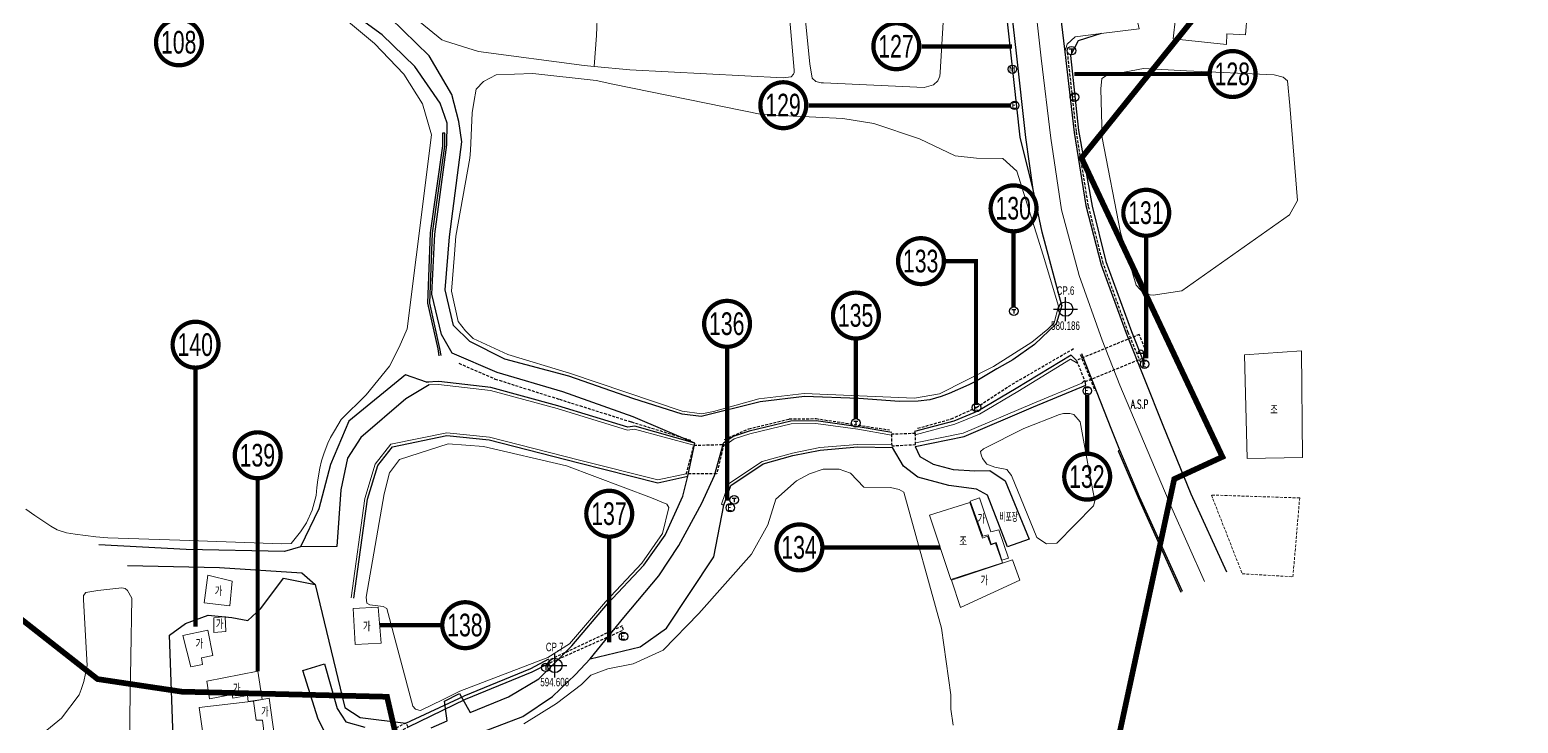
# Model space of a CAD drawing. Extents: x 120542 to 122291, y 586607 to 587713.
# Drawn here: x 121001.6 to 121264.2, y 586799.4 to 586921.7 of the extents above; entities that cross this region are included whole.
import ezdxf
from ezdxf.enums import TextEntityAlignment as Align

# ---------------------------------------------------------------- set-up
doc = ezdxf.new("R2010")
doc.units = 0
doc.header["$MEASUREMENT"] = 0
doc.linetypes.add('DASHED', pattern=[0.75, 0.5, -0.25])
doc.linetypes.add('PHANTOM2', pattern=[1.25, 0.625, -0.125, 0.125, -0.125, 0.125, -0.125])
for name, color, linetype in [('_0넘버링', 7, 'Continuous'), ('_조사구역', 6, 'Continuous'), ('가드레일', 114, 'Continuous'), ('가로등', 7, 'Continuous'), ('기준점', 1, 'Continuous'), ('도로_비포장', 27, 'Continuous'), ('도로_아스콘', 1, 'Continuous'), ('도로_콘크리트', 7, 'Continuous'), ('반사경', 1, 'Continuous'), ('석축_상단', 25, 'SUKCHUK'), ('수로(관)', 144, 'DASHED'), ('수로(박스)', 5, 'DASHED'), ('수로(유형)', 144, 'Continuous'), ('옹벽_상단', 2, 'ONGBYUCK'), ('전력주', 2, 'Continuous'), ('지형_상단', 7, 'SUNGJEULTO'), ('지형_하단', 7, 'Continuous'), ('통신주', 2, 'Continuous'), ('현황 텍스트', 7, 'Continuous')]:
    doc.layers.add(name, color=color, linetype=linetype)
for name, color, linetype, lineweight in [('건물', 7, 'Continuous', 20), ('바닥재질', 254, 'Continuous', 20), ('밭', 3, 'Continuous', 18), ('석축_하단', 30, 'Continuous', 18), ('중앙선', 2, 'Continuous', 18), ('휀스', 3, 'FENCELINE1', 18)]:
    doc.layers.add(name, color=color, linetype=linetype, lineweight=lineweight)
doc.layers.add('도로_아스콘덧씌우기', color=2, linetype='Continuous', lineweight=20, true_color=0xebef0b)
doc.styles.add('GHS', font='simplex.shx', dxfattribs={"bigfont": 'ngsw.shx'})
doc.styles.add('JKS_FONT', font='', dxfattribs={"height": 1.5})
doc.styles.add('sks-ghs', font='romans.shx', dxfattribs={"bigfont": 'ghs.shx'})
doc.styles.get("Standard").update_dxf_attribs({"font": 'NGULIM.TTF'})
doc.styles.get('JKS_FONT').set_extended_font_data('Expo M')
doc.linetypes.add('FENCELINE1', pattern='A,0.25,-0.1,[133,ltypeshp.shx,S=0.1,R=0,X=-0.1,Y=0],-0.1,1', length=1.45)
doc.linetypes.add('ONGBYUCK', pattern='A,1,0,[")",sks-ghs,S=0.5,R=90,X=0.5,Y=0],2', length=3)
doc.linetypes.add('SUKCHUK', pattern='A,1,["V",sks-ghs,S=0.5,R=0,X=0.5,Y=0],0.25,["V",sks-ghs,S=0.5,R=0,X=0.5,Y=0],0.25,["V",sks-ghs,S=0.5,R=0,X=0.5,Y=0],1', length=2.5)
doc.linetypes.add('SUNGJEULTO', pattern='A,0.25,["|",sks-ghs,S=0.3,R=0,X=0.5,Y=0.1],0.55,["|",sks-ghs,S=0.15,R=0,X=0.5,Y=0.05],0.25', length=1.05)

# ---------------------------------------------------------------- blocks, each defined once
blk = doc.blocks.new('기준점')
at = {"layer": '기준점', "linetype": 'Continuous'}
for p, q in [((-2.12, 0), (2.12, 0)), ((0, -2.12), (0, 2.12))]:
    blk.add_line(p, q, dxfattribs=at)
blk.add_circle((0, 0), 1.27, dxfattribs=at)
blk = doc.blocks.new('가로등')
at = {"layer": '가로등'}
for points in [[(-1, 2.5), (0, 2.5)], [(0, 2.5), (0, 0)]]:
    blk.add_lwpolyline(points, dxfattribs=at)
blk.add_arc((-0.5, 2.5), 0.5, 0, 180, dxfattribs=at)
blk = doc.blocks.new('전력주')
at = {"layer": '전력주'}
blk.add_circle((0, 0), 0.75, dxfattribs=at)
at = {"layer": '전력주', "style": 'GHS'}
blk.add_text('E', height=1, rotation=359.9995, dxfattribs=at).set_placement((-0.5, -0.48))
blk = doc.blocks.new('통신주')
at = {"layer": '통신주', "flags": 128}
for points in [[(-0.37, 0.31), (0.35, 0.31)], [(0, 0.31), (0, -0.42)]]:
    blk.add_lwpolyline(points, dxfattribs=at)
at = {"layer": '통신주'}
blk.add_circle((0, 0), 0.75, dxfattribs=at)
blk = doc.blocks.new('반사경')
at = {"layer": '반사경'}
blk.add_circle((0, 0), 0.75, dxfattribs=at)
blk.add_text('M', height=1, dxfattribs=at).set_placement((-0.6, -0.48))

msp = doc.modelspace()

# ---------------------------------------------------------------- linework, layer by layer
at = {"layer": '_0넘버링', "linetype": 'Continuous', "const_width": 0.75, "flags": 128}
for points in [[(121023.91, 586919.53, -1), (121032.01, 586919.53, -1)], [(121209.8, 586913.94, -1), (121217.9, 586913.94, -1)], [(121171.15, 586890.24, -1), (121179.25, 586890.24, -1)], [(121194.56, 586889.46, -1), (121202.66, 586889.46, -1)], [(121154.82, 586880.93, -1), (121162.92, 586880.93, -1)], [(121143.34, 586871.33, -1), (121151.44, 586871.33, -1)], [(121120.61, 586869.87, -1), (121128.71, 586869.87, -1)], [(121026.84, 586866.19, -1), (121034.94, 586866.19, -1)], [(121037.8, 586846.68, -1), (121045.9, 586846.68, -1)], [(121184.14, 586842.91, -1), (121192.24, 586842.91, -1)], [(121099.82, 586836.37, -1), (121107.92, 586836.37, -1)], [(121133.37, 586830.43, -1), (121141.47, 586830.43, -1)], [(121074.42, 586816.71, -1), (121082.52, 586816.71, -1)]]:
    msp.add_lwpolyline(points, format="xyb", close=True, dxfattribs=at)
at = {"layer": '_0넘버링', "linetype": 'Continuous', "const_width": 0.75, "elevation": 1, "flags": 128}
for points in [[(121150.47, 586918.84, -1), (121158.57, 586918.84, -1)], [(121130.53, 586908.44, -1), (121138.63, 586908.44, -1)]]:
    msp.add_lwpolyline(points, format="xyb", close=True, dxfattribs=at)
at = {"layer": '_0넘버링', "linetype": 'Continuous', "const_width": 0.75, "flags": 128}
for points in [[(121174.9, 586918.78), (121158.97, 586918.78)], [(121185.94, 586913.94), (121209.8, 586913.94)], [(121174.65, 586908.38), (121139.03, 586908.38)], [(121175.2, 586872.85), (121175.2, 586886.19)], [(121198.61, 586863.78), (121198.61, 586885.41)], [(121168.58, 586855.87), (121168.58, 586880.93), (121162.92, 586880.93)], [(121124.66, 586838.65), (121124.66, 586865.82)], [(121147.39, 586853.15), (121147.39, 586867.28)], [(121030.89, 586816.44), (121030.89, 586862.14)], [(121188.19, 586857.29), (121188.19, 586846.96)], [(121041.85, 586808.57), (121041.85, 586842.63)], [(121103.87, 586813.7), (121103.87, 586832.32)], [(121162.26, 586830.43), (121141.47, 586830.43)], [(121063.34, 586816.71), (121074.42, 586816.71)]]:
    msp.add_lwpolyline(points, dxfattribs=at)
at = {"layer": '_조사구역', "color": 1, "linetype": 'PHANTOM2', "ltscale": 10, "const_width": 1, "flags": 128}
msp.add_lwpolyline([(120942.73, 587386.16), (120969.77, 587373.17), (120970.39, 587355.26), (120996.29, 587307.6), (121014.99, 587313.66), (121016.02, 587277.86), (121047.83, 587241.4), (121037.77, 587223.26), (121063.21, 587189.12), (121067.26, 587176.25), (121077.98, 587158.53), (121078.75, 587148.73), (121085.96, 587140.35), (121088.79, 587120.65), (121118.55, 587113.52), (121147.24, 587044.94), (120862.79, 587014.52), (120854.87, 586964.35), (120887.03, 586933.69), (120856.91, 586913.09), (120845.14, 586891.51), (120835.39, 586877.63), (120823.7, 586865.29), (120771.16, 586826.09), (120831.32, 586803.5), (120866.24, 586814.66), (120890.52, 586752.11), (120934.32, 586765.96), (120985.17, 586829.53), (121013.59, 586807.2), (121028.45, 586804.98), (121064.67, 586804.08), (121086.32, 586710.01), (121112.13, 586724.4), (121131.77, 586719.51), (121179.99, 586733.06), (121203.55, 586842.49), (121212.05, 586846.4), (121187.19, 586899.13), (121247.41, 586973.95), (121253.28, 586973.7), (121268.7, 586987.04), (121277.57, 587010.52), (121307.56, 587010.67), (121320.26, 587005.27), (121334.53, 587007.69), (121358.36, 587005.3), (121377.01, 587042.97), (121399.54, 587073.97), (121413.69, 587082.99), (121464.57, 587085.36), (121492.22, 587065.33), (121549.85, 587023.61), (121571.25, 587072.4), (121627.06, 587079.46), (121687.79, 587127.69), (121765.91, 587161.14), (121787.7, 587076.86), (121871.05, 586990.75), (121916.73, 586900.5), (122030.17, 586949.19), (122128.5, 586978.21), (122124.52, 587047.59), (122116.24, 587072.33), (122123.19, 587086.44), (122112.92, 587128.07), (122080.89, 587161.55), (122095.32, 587225.96), (122094.86, 587283.94), (122081.68, 587322.9), (122092.65, 587349.17), (122097.02, 587360.59), (122084.13, 587404.24), (122073.39, 587425.61), (122076.86, 587447.62), (122074.44, 587460.5), (122072.5, 587470.82), (122059.86, 587484.02), (122048.86, 587494.28), (122045.6, 587510.39), (122000.94, 587515.2), (121855.6, 587433.14), (121827.86, 587452.06), (121811.36, 587382.45), (121746.85, 587366.99), (121710.16, 587366.44), (121625.79, 587365.18), (121668.35, 587429.01), (121684.54, 587454.25), (121695.8, 587469.72), (121717.52, 587499.53), (121656.51, 587568.96), (121635.67, 587565.59), (121586.87, 587554.29), (121547.43, 587532.99), (121536.15, 587517.51), (121511.71, 587514.18), (121307.18, 587493.88), (121267.91, 587463.58), (121243.76, 587490.95), (121232.41, 587498.91), (121205.85, 587500.55), (121174.8, 587522.94), (121143.22, 587537.24), (121123.8, 587545.84), (121113.64, 587566.46), (121103.26, 587558.24), (121056.07, 587553.66), (121033.41, 587552.73), (121024.03, 587549.68), (121003.93, 587541.06), (120973.53, 587523.84), (120933.05, 587538.5), (120929.86, 587539.23), (120929.58, 587539.29), (120922.09, 587540.99), (120800.6, 587545.64), (120748.17, 587511.92), (120773.67, 587466.36), (120785.63, 587461.4), (120792.72, 587449.91), (120813.97, 587451.16), (120822.53, 587441.61), (120841.91, 587438.02), (120843.52, 587397.73), (120864.66, 587397.07), (120869.81, 587387.35), (120896.01, 587373.79)], close=True, dxfattribs=at)
at = {"layer": '가드레일', "linetype": 'DASHED'}
for p, q in [((121186.28, 586903.84, 581.46), (121184.71, 586917.89, 582.16)), ((121188.41, 586890.64, 580.87), (121186.28, 586903.84, 581.46)), ((121191, 586880.57, 580.43), (121188.41, 586890.64, 580.87)), ((121195.43, 586868.32, 579.72), (121191, 586880.57, 580.43)), ((121197.63, 586863.07, 579.46), (121195.43, 586868.32, 579.72)), ((121174.98, 586859.24, 581), (121185.84, 586865.53, 579.91)), ((121077.35, 586862.91, 594.49), (121083.76, 586860.13, 593.57)), ((121186.97, 586864.44, 580.01), (121189.56, 586858.12, 579.58)), ((121083.76, 586860.13, 593.57), (121095.07, 586856.56, 591.44)), ((121168.66, 586855.12, 581.86), (121174.98, 586859.24, 581)), ((121095.07, 586856.56, 591.44), (121107.77, 586852.57, 589.21)), ((121164.22, 586853.1, 582.63), (121168.66, 586855.12, 581.86)), ((121107.77, 586852.57, 589.21), (121118.4, 586849.31, 587.46)), ((121128.48, 586851.36, 586.3), (121135.63, 586853.09, 585.42)), ((121135.63, 586853.09, 585.42), (121140.39, 586853.15, 584.81)), ((121140.39, 586853.15, 584.81), (121153.3, 586851.16, 583.48)), ((121158.28, 586851.44, 583.3), (121164.22, 586853.1, 582.63)), ((121124.21, 586849.46, 587.14), (121128.48, 586851.36, 586.3))]:
    msp.add_line(p, q, dxfattribs=at)
at = {"layer": '건물'}
for points in [[(121216.69, 586928.21), (121216.13, 586920.85), (121212.82, 586921.04), (121212.76, 586919.17), (121203.35, 586920.14), (121203.76, 586923.78), (121203.76, 586923.78), (121203.76, 586923.78), (121199.73, 586924.21), (121200.37, 586929.6), (121216.69, 586928.21)], [(121226.19, 586846.28), (121216.4, 586846.14), (121215.96, 586864.41), (121225.98, 586865.13), (121226.19, 586846.28)], [(121169.21, 586839.15), (121171.21, 586833.2), (121172.58, 586833.53), (121174.32, 586828.55), (121173.16, 586828.15), (121172.11, 586831.32), (121171.24, 586831.03), (121170.7, 586832.67), (121169.79, 586832.4), (121167.55, 586838.59), (121169.21, 586839.15)], [(121167.5, 586838.33), (121169.73, 586832.07), (121170.6, 586832.39), (121171.18, 586830.91), (121172.02, 586831.16), (121173.23, 586827.71), (121164.12, 586824.76), (121160.4, 586836.09), (121167.5, 586838.33)], [(121176.32, 586824.67), (121165.87, 586819.83), (121164.25, 586824.65), (121175.01, 586828.24), (121176.32, 586824.67)], [(121037.36, 586824.47), (121036.92, 586820.14), (121032.43, 586820.66), (121033.08, 586825.55), (121037.36, 586824.47)], [(121034.09, 586818.01), (121034.12, 586815.43), (121036.25, 586815.61), (121036.09, 586818.22), (121034.09, 586818.01)], [(121063.61, 586813.53), (121059.07, 586813.33), (121058.71, 586819.67), (121063.08, 586819.89), (121063.61, 586813.53)], [(121032.14, 586809.75), (121030.04, 586809.34), (121028.62, 586814.86), (121033.07, 586815.83), (121033.91, 586811.34), (121031.95, 586810.96), (121032.14, 586809.75)], [(121039.31, 586791.41), (121033.17, 586790.72), (121031.53, 586802.2), (121041.13, 586803.33), (121041.61, 586799.96), (121042.68, 586799.94), (121043.42, 586794.08), (121039.07, 586793.39), (121039.31, 586791.41)], [(121045.18, 586794.57), (121043.42, 586794.08), (121042.68, 586799.94), (121041.61, 586799.96), (121041.13, 586803.33), (121043.9, 586803.83), (121045.18, 586794.57)]]:
    msp.add_lwpolyline(points, dxfattribs=at)
msp.add_lwpolyline([(121042.64, 586803.6), (121041.85, 586808.57), (121032.9, 586806.83), (121033.35, 586803.73), (121037.35, 586804.49), (121037.44, 586803.85), (121040.03, 586804.33), (121040.19, 586803.22)], close=True, dxfattribs=at)
at = {"layer": '도로_비포장'}
for p, q in [((121155.79, 586844.79, 583.47), (121153.83, 586848.08, 583.35)), ((121157.85, 586848.22, 583.42), (121158.68, 586846.46, 583.5)), ((121158.34, 586842.84, 583.56), (121155.79, 586844.79, 583.47)), ((121158.68, 586846.46, 583.5), (121161.01, 586845.12, 583.58)), ((121161.01, 586845.12, 583.58), (121164.54, 586844.16, 583.68)), ((121164.54, 586844.16, 583.68), (121168.37, 586843.94, 583.76)), ((121163.79, 586841.38, 583.68), (121158.34, 586842.84, 583.56)), ((121168.37, 586843.94, 583.76), (121171.03, 586843.97, 583.77)), ((121171.03, 586843.97, 583.77), (121173.73, 586842.2, 583.79)), ((121173.73, 586842.2, 583.79), (121177.93, 586831.9, 583.87)), ((121168.67, 586840.68, 583.78), (121163.79, 586841.38, 583.68)), ((121170.58, 586839.63, 583.83), (121168.67, 586840.68, 583.78)), ((121174.13, 586830.54, 584.06), (121170.58, 586839.63, 583.83)), ((121177.93, 586831.9, 583.87), (121174.13, 586830.54, 584.06))]:
    msp.add_line(p, q, dxfattribs=at)
at = {"layer": '도로_아스콘'}
for p, q in [((121175.71, 586917.6, 582.24), (121174.43, 586929.17, 582.77)), ((121183.19, 586926.59, 582.42), (121184.22, 586917.86, 581.92)), ((121184.22, 586917.86, 581.92), (121185.92, 586903.65, 581.25)), ((121177.34, 586902.75, 581.59), (121175.71, 586917.6, 582.24)), ((121178.64, 586893.59, 581.23), (121177.34, 586902.75, 581.59)), ((121185.92, 586903.65, 581.25), (121187.97, 586890.77, 580.64)), ((121180.23, 586886.05, 580.8), (121178.64, 586893.59, 581.23)), ((121187.97, 586890.77, 580.64), (121190.66, 586880.27, 580.21)), ((121183.72, 586873.1, 580.22), (121180.23, 586886.05, 580.8)), ((121190.66, 586880.27, 580.21), (121195.04, 586868.25, 579.67)), ((121183.72, 586873.1, 580.22), (121182.74, 586869.85, 580.08)), ((121183.72, 586873.1, 580.22), (121183.72, 586873.1, 580.22)), ((121182.74, 586869.85, 580.08), (121178.89, 586866.25, 580.22)), ((121195.04, 586868.25, 579.67), (121201.51, 586851.97, 578.71)), ((121192.54, 586851.12, 578.95), (121187.27, 586864.59, 579.78)), ((121187.27, 586864.59, 579.78), (121187.27, 586864.59, 579.78)), ((121193.94, 586847.59, 578.73), (121192.54, 586851.12, 578.95)), ((121201.51, 586851.97, 578.71), (121206.49, 586839.9, 577.87)), ((121197.44, 586839.38, 578.22), (121193.94, 586847.59, 578.73)), ((121205.01, 586822.65, 577), (121197.44, 586839.38, 578.22)), ((121206.49, 586839.9, 577.87), (121212.79, 586826.12, 576.96))]:
    msp.add_line(p, q, dxfattribs=at)
at = {"layer": '도로_아스콘덧씌우기'}
msp.add_lwpolyline([(121184.22, 586917.86), (121184.66, 586919.2), (121186.08, 586920.5), (121190.66, 586921.08), (121197.34, 586921.94), (121196.6, 586925.4), (121193.69, 586925.11), (121192.39, 586941.22), (121191.38, 586948.91), (121188.95, 586956.29), (121189.12, 586957.48)], dxfattribs=at)
at = {"layer": '도로_콘크리트'}
for points in [[(121072.46, 586798.6), (121075.3, 586799.83), (121074.82, 586803.31), (121077.45, 586804.68), (121079.35, 586801.31), (121086.1, 586804.08), (121091.47, 586807.23), (121097.26, 586813.05), (121103.56, 586820.48), (121109.98, 586827.3), (121113.72, 586832.61), (121116.88, 586839.46), (121117.75, 586843.02), (121118.96, 586848.83), (121108.07, 586853.47), (121095.7, 586857.85), (121084.11, 586861.31), (121076.16, 586864.69), (121074.3, 586867.96), (121072.58, 586875.1), (121073.13, 586885.7), (121075.2, 586901.44), (121075.25, 586905.25), (121074.07, 586908.79), (121069.58, 586915.25), (121063.8, 586920.83), (121057.79, 586925.21)], [(121178.89, 586866.25), (121175.07, 586863.54), (121172.26, 586861.92), (121168.75, 586859.81), (121167.33, 586859.09), (121163.87, 586857.57), (121162.45, 586857.05), (121160.46, 586856.48), (121158.36, 586856.21), (121155.1, 586856.18), (121147.88, 586856.7), (121138.33, 586857.07), (121130.48, 586856.14), (121120.09, 586853.52), (121116.74, 586853.95), (121108.04, 586856.72), (121096.73, 586860.63), (121085.44, 586863.64), (121079.26, 586866.78), (121076.37, 586869.58), (121074.92, 586875.86), (121075.66, 586885.2), (121077.85, 586901.96), (121077.33, 586905.59), (121076.1, 586910.34), (121072.13, 586917.14), (121065.24, 586923.84)], [(121068.79, 586794.08), (121073.51, 586794.87), (121081.68, 586797.97), (121088.61, 586800.6), (121093.85, 586804.14), (121097.9, 586808.02), (121100.53, 586810.77), (121106.42, 586818.08), (121112.62, 586825.4), (121116.14, 586830.78), (121120.21, 586838.25), (121122.45, 586843.12), (121124.03, 586848.79)], [(121053.76, 586797.73), (121052.49, 586800.13), (121049.83, 586808.74), (121053.64, 586809.91), (121055.9, 586802.04), (121057.41, 586799.65), (121060.77, 586798.72)]]:
    msp.add_lwpolyline(points, dxfattribs=at)
at = {"layer": '밭'}
for points in [[(121161.06, 586912.04), (121159.46, 586911.55), (121141.67, 586912.36), (121141.24, 586912.4), (121140.29, 586912.61), (121139.65, 586913.2), (121139.25, 586915.74), (121137.12, 586936.79), (121136.4, 586947.66), (121136.4, 586948.19), (121136.49, 586948.54), (121137.41, 586949.05), (121153.6, 586949.94), (121162.52, 586949.72), (121163.24, 586949.46), (121163.71, 586949.11), (121164.26, 586947.84), (121162.28, 586914.22), (121162.2, 586913.56), (121161.86, 586912.75), (121161.06, 586912.04)], [(121101.2, 586915.27), (121101.6, 586920.74), (121101.81, 586925.11), (121101.81, 586935.9), (121100.1, 586944.83), (121104.76, 586945.36), (121133.08, 586947.61), (121133.44, 586947.49), (121133.69, 586947.11), (121136.47, 586914.6), (121136.47, 586914.23), (121136.38, 586913.91), (121135.97, 586913.46), (121134.53, 586913.27), (121107.51, 586914.69), (121101.2, 586915.27)], [(121101.81, 586925.11), (121101.6, 586920.74), (121101.2, 586915.27), (121099.43, 586915.43), (121080.78, 586917.92), (121074.99, 586919.71), (121074.36, 586919.99), (121059.4, 586932.21)], [(121056.83, 586924.03), (121062.45, 586919.31), (121062.45, 586919.31), (121062.45, 586919.31), (121062.45, 586919.31), (121062.45, 586919.31), (121067.66, 586913.93), (121067.66, 586913.93), (121067.66, 586913.93), (121070.94, 586908.67), (121072.53, 586903.23), (121072.53, 586903.23), (121072.53, 586903.23), (121072.53, 586903.23), (121069.78, 586881.62), (121068.21, 586868.97), (121066.82, 586865.74), (121065.09, 586862.38), (121061.01, 586857.33), (121056.57, 586853.01), (121055.41, 586850.98), (121054.71, 586849.8), (121054.21, 586848.84), (121053.59, 586847.14), (121053.11, 586845.68), (121052.84, 586844.42), (121052.48, 586842.33), (121052.31, 586840.98), (121052.19, 586839.59), (121051.46, 586836.98), (121050.49, 586834.79), (121050.49, 586834.79), (121049.39, 586833.19), (121049.39, 586833.19), (121047.73, 586831.11), (121047.73, 586831.11), (121047.73, 586831.11), (121046.09, 586831.07), (121028.13, 586831.7), (121015.43, 586832.13), (121013.31, 586832.27), (121009.65, 586832.74), (121008.13, 586832.98), (121006.49, 586833.55), (121005.34, 586834.16), (121002.54, 586836.06), (121000.95, 586837.17)], [(121178.41, 586866.61), (121171.69, 586862.34), (121162.16, 586857.52), (121157.73, 586856.74), (121138.27, 586857.6), (121130.26, 586856.63), (121122.24, 586854.39), (121120.19, 586854), (121116.75, 586854.46), (121096.85, 586861.18), (121086, 586864.44), (121079.88, 586867.28), (121078.53, 586868.63), (121077.21, 586870.28), (121076.05, 586875.64), (121076.56, 586882.18), (121076.79, 586885.33), (121079.29, 586899.11), (121079.42, 586900.45), (121079.71, 586907.08), (121079.98, 586908.9), (121080.42, 586911.27), (121081.68, 586912.63), (121083.91, 586913.78), (121090.37, 586914.02), (121101.56, 586912.82), (121104.53, 586912.16), (121130.77, 586906.81), (121145.1, 586906.07), (121150.55, 586905.24), (121158.59, 586902.5), (121164.88, 586899.53), (121168.66, 586899.07), (121173.33, 586899.02), (121175.77, 586896.8), (121180.41, 586882), (121183.11, 586873.01), (121182.34, 586870.07), (121181.25, 586868.95), (121178.41, 586866.61)], [(121204.88, 586875.67), (121199.84, 586874.91), (121198.3, 586875.1), (121196.85, 586876.68), (121194.06, 586885.96), (121190.86, 586902.71), (121190.6, 586911.35), (121190.75, 586913.13), (121191.62, 586913.67), (121198.12, 586914.9), (121205.71, 586914.48), (121221.17, 586913.77), (121222.75, 586913.38), (121223.52, 586912.72), (121223.97, 586908.38), (121225.27, 586891.62), (121223.86, 586889.11), (121204.88, 586875.67)], [(121171.92, 586844.59), (121170.47, 586845.13), (121169.73, 586846.1), (121169.48, 586846.74), (121169.39, 586847.33), (121169.91, 586847.82), (121176.99, 586851.38), (121183.29, 586853.9), (121184.02, 586854.04), (121185.15, 586854.07), (121185.86, 586853.9), (121186.93, 586852.57), (121188.58, 586843.53), (121189.54, 586838.66), (121189.31, 586837.79), (121182.82, 586831.2), (121181.03, 586831.04), (121179.32, 586832.15), (121174.81, 586843.11), (121174.01, 586844.18), (121171.92, 586844.59)], [(121074.58, 586803.62), (121070.56, 586801.65), (121070.26, 586801.69), (121069.71, 586801.91), (121069.21, 586802.44), (121064.61, 586819.66), (121063.99, 586820), (121061.63, 586820.3), (121061.12, 586820.6), (121060.99, 586821.63), (121064.19, 586839.91), (121064.19, 586839.91), (121064.19, 586839.91), (121065.08, 586843.59), (121066.85, 586845.95), (121075.46, 586848.7), (121081.68, 586848.26), (121096.31, 586844.83), (121111.34, 586839.16), (121114.03, 586838.06), (121114.37, 586837.47), (121113.28, 586832.9), (121109.62, 586827.67), (121103.19, 586820.8), (121096.86, 586813.39), (121093.06, 586811), (121077.52, 586805.05), (121074.58, 586803.62)], [(121164.53, 586799.06), (121164.15, 586801.92), (121164.12, 586804.41), (121162.51, 586816.21), (121155.87, 586840.15), (121155.01, 586840.63), (121153.47, 586841.01), (121148.77, 586841.03), (121146.41, 586843.5), (121144.44, 586844.25), (121141.61, 586844.25), (121139.21, 586843.4), (121136.92, 586842.2), (121133.29, 586838.93), (121131.85, 586834.44), (121128.96, 586829.25), (121119.67, 586818.78), (121113.36, 586812.33), (121108.1, 586809.92), (121103.6, 586809.01), (121100.64, 586807.89), (121098.97, 586806.25), (121094.57, 586802.88), (121088.79, 586799.29)], [(121001.68, 586795.77), (121007.23, 586800.31), (121010.33, 586804.44), (121010.73, 586805.34), (121011.18, 586806.8), (121011.77, 586809.59), (121011.13, 586821.2), (121011.14, 586821.95), (121011.52, 586822.46), (121013.64, 586822.85), (121017.89, 586823.29), (121018.48, 586823.17), (121018.9, 586822.84), (121019.66, 586821.46), (121019.31, 586800.76), (121019.24, 586788.94)]]:
    msp.add_lwpolyline(points, dxfattribs=at)
at = {"layer": '석축_상단'}
for p, q in [((121185.36, 586864.37, 579.48), (121175.64, 586858.47, 580.89)), ((121186.29, 586863.42, 578.4), (121185.36, 586864.37, 579.48)), ((121073.78, 586859.67, 593.51), (121071.64, 586859.59, 593.52)), ((121071.64, 586859.59, 593.52), (121072.06, 586859.61)), ((121083, 586858.61, 593.47), (121073.78, 586859.67, 593.51)), ((121094.8, 586855.39, 591.21), (121083, 586858.61, 593.47)), ((121175.64, 586858.47, 580.89), (121168.9, 586854.46, 581.84)), ((121178.71, 586855.2, 580.79), (121187.96, 586859.04, 579.6)), ((121187.96, 586859.04, 579.6), (121187.82, 586859.67, 578.42)), ((121107.16, 586851.65, 589.31), (121094.8, 586855.39, 591.21)), ((121166.47, 586849.99, 582.37), (121178.71, 586855.2, 580.79)), ((121135.92, 586852.69, 585.37), (121128.53, 586850.92, 586.34)), ((121140.37, 586852.73, 584.82), (121135.92, 586852.69, 585.37)), ((121147.81, 586851.71, 584.04), (121140.37, 586852.73, 584.82)), ((121164.66, 586852.72, 582.36), (121157.75, 586850.87, 583.38)), ((121168.9, 586854.46, 581.84), (121164.66, 586852.72, 582.36)), ((121065.64, 586848.19, 595.42), (121075.24, 586850.17, 593.39)), ((121075.24, 586850.17, 593.39), (121082.68, 586849.41, 592.72)), ((121082.68, 586849.41, 592.72), (121098.48, 586845.35, 591.25)), ((121108.38, 586851.8, 589.02), (121107.16, 586851.65, 589.31)), ((121118.96, 586848.83, 587.43), (121108.38, 586851.8, 589.02)), ((121125.73, 586849.98, 586.89), (121124.03, 586848.79, 587.31)), ((121128.53, 586850.92, 586.34), (121125.73, 586849.98, 586.89)), ((121153.75, 586850.69, 583.42), (121147.81, 586851.71, 584.04)), ((121157.75, 586850.87, 583.38), (121157.87, 586850.53, 583.02)), ((121157.85, 586848.22, 583.42), (121166.47, 586849.99, 582.37)), ((121166.47, 586849.99, 582.37), (121166.47, 586849.99, 582.37)), ((121063.05, 586844.9, 596.24), (121065.64, 586848.19, 595.42)), ((121136.28, 586846.62, 585.46), (121141.08, 586847.58, 584.88)), ((121141.08, 586847.58, 584.88), (121147.69, 586848.16, 584.08)), ((121147.69, 586848.16, 584.08), (121153.83, 586848.08, 583.35)), ((121061.25, 586838.92, 597.44), (121063.05, 586844.9, 596.24)), ((121098.48, 586845.35, 591.25), (121112.43, 586841.81, 588.8)), ((121125.32, 586841.33, 586.92), (121131.05, 586845.15, 586.1)), ((121131.05, 586845.15, 586.1), (121136.28, 586846.62, 585.46)), ((121112.43, 586841.81, 588.8), (121117.75, 586843.02, 587.94)), ((121058.83, 586821.47, 598.14), (121061.25, 586838.92, 597.44)), ((121124.08, 586837.87), (121125.32, 586841.33)), ((121123.66, 586838.03), (121124.08, 586837.87))]:
    msp.add_line(p, q, dxfattribs=at)
at = {"layer": '석축_하단'}
for p, q in [((121185.26, 586863.61, 577.48), (121175.95, 586857.95, 579.02)), ((121186.52, 586862.86), (121185.26, 586863.61, 577.48)), ((121187.27, 586859.4, 577.47), (121187.73, 586859.9)), ((121073.76, 586859.17, 591.73), (121072.08, 586859.11, 591.91)), ((121082.91, 586858.12, 590.7), (121073.76, 586859.17, 591.73)), ((121094.66, 586854.91, 589.32), (121082.91, 586858.12, 590.7)), ((121175.95, 586857.95, 579.02), (121169.17, 586853.92, 580.68)), ((121178.48, 586855.75, 578.81), (121187.27, 586859.4, 577.47)), ((121107.12, 586851.14, 587.99), (121094.66, 586854.91, 589.32)), ((121166.29, 586850.57, 580.66), (121178.48, 586855.75, 578.81)), ((121135.97, 586852.24, 584.32), (121128.66, 586850.49, 585.08)), ((121140.34, 586852.28, 583.89), (121135.97, 586852.24, 584.32)), ((121147.74, 586851.26, 583.16), (121140.34, 586852.28, 583.89)), ((121164.85, 586852.16, 581.16), (121157.87, 586850.28)), ((121169.17, 586853.92, 580.68), (121164.85, 586852.16, 581.16)), ((121075.22, 586850.67, 590.4), (121065.36, 586848.65, 594.2)), ((121082.77, 586849.9, 590.45), (121075.22, 586850.67, 590.4)), ((121098.61, 586845.84, 587.83), (121082.77, 586849.9, 590.45)), ((121108.34, 586851.29, 587.95), (121107.12, 586851.14, 587.99)), ((121118.81, 586848.44, 586.91), (121108.34, 586851.29, 587.95)), ((121125.94, 586849.57, 585.37), (121124.29, 586848.42)), ((121128.66, 586850.49, 585.08), (121125.94, 586849.57, 585.37)), ((121153.67, 586850.25), (121147.74, 586851.26, 583.16)), ((121157.92, 586848.85), (121166.29, 586850.57, 580.66)), ((121166.29, 586850.57, 580.66), (121166.29, 586850.57, 580.66)), ((121065.36, 586848.65, 594.2), (121062.59, 586845.14, 594.22)), ((121130.86, 586845.56, 585.36), (121136.18, 586847.06, 584.66)), ((121136.18, 586847.06, 584.66), (121141.02, 586848.03, 584.02)), ((121141.02, 586848.03, 584.02), (121147.67, 586848.61, 583.16)), ((121147.67, 586848.61, 583.16), (121153.84, 586848.53)), ((121062.59, 586845.14, 594.22), (121060.76, 586839.03, 595.52)), ((121112.43, 586842.33, 586.59), (121098.61, 586845.84, 587.83)), ((121124.94, 586841.62, 586.28), (121130.86, 586845.56, 585.36)), ((121117.47, 586843.41, 587), (121112.43, 586842.33, 586.59)), ((121123.66, 586838.03, 586.81), (121124.94, 586841.62, 586.28)), ((121060.76, 586839.03, 595.52), (121058.33, 586821.53, 597.41))]:
    msp.add_line(p, q, dxfattribs=at)
at = {"layer": '수로(관)'}
msp.add_lwpolyline([(121068.01, 586799.45), (121056.49, 586793.54), (121056.85, 586792.83), (121068.38, 586798.74), (121068.01, 586799.45)], dxfattribs=at)
at = {"layer": '수로(박스)'}
for points in [[(121197.38, 586867.99), (121186.29, 586863.42), (121187.82, 586859.67), (121198.9, 586864.2), (121197.38, 586867.99)], [(121153.66, 586850.38), (121153.71, 586848.34), (121157.92, 586848.58), (121157.87, 586850.53), (121153.66, 586850.38)], [(121122.8, 586843.38), (121117.47, 586843.41), (121118.81, 586848.44), (121124.12, 586848.6), (121122.8, 586843.38)], [(121106.37, 586815.86), (121106.17, 586816.58), (121093.24, 586810.53), (121093.42, 586810.09), (121106.37, 586815.86)]]:
    msp.add_lwpolyline(points, dxfattribs=at)
at = {"layer": '수로(유형)'}
for points in [[(121074.2, 586864.29), (121074.01, 586865.54), (121072.2, 586873.54), (121072.67, 586885.88), (121074.86, 586901.23), (121074.87, 586903.49), (121074.47, 586903.49), (121074.46, 586901.26), (121072.27, 586885.92), (121071.79, 586873.51), (121073.62, 586865.46), (121073.8, 586864.23)], [(121093.15, 586810.69), (121089.97, 586809.01), (121078.2, 586804.21)], [(121093.42, 586810.09), (121090.24, 586808.42), (121078.47, 586803.62)], [(121068.01, 586799.45), (121078.2, 586804.21)], [(121078.45, 586803.61), (121068.38, 586798.74)]]:
    msp.add_lwpolyline(points, dxfattribs=at)
at = {"layer": '옹벽_상단'}
for p, q in [((121193.94, 586847.59, 578.73), (121193.66, 586847.48, 579.73)), ((121193.66, 586847.48, 579.73), (121197.16, 586839.26, 579.22)), ((121197.16, 586839.26, 579.22), (121204.74, 586822.53, 578))]:
    msp.add_line(p, q, dxfattribs=at)
at = {"layer": '중앙선'}
for p, q in [((121180.1, 586916.71, 582.18), (121177.52, 586939.76, 583.26)), ((121181.77, 586902.6, 581.48), (121180.1, 586916.71, 582.18)), ((121183.65, 586889.99, 580.88), (121181.77, 586902.6, 581.48)), ((121186.77, 586878.39, 580.38), (121183.65, 586889.99, 580.88)), ((121190.84, 586866.98, 579.82), (121186.77, 586878.39, 580.38)), ((121193.95, 586859.07, 579.39), (121190.84, 586866.98, 579.82)), ((121203.11, 586837.37, 577.95), (121193.95, 586859.07, 579.39)), ((121208.88, 586824.4, 577.03), (121203.11, 586837.37, 577.95))]:
    msp.add_line(p, q, dxfattribs=at)
at = {"layer": '지형_상단', "ltscale": 2}
for p, q in [((121176.35, 586902.81, 581.74), (121173.44, 586929.28, 582.93)), ((121190.66, 586921.08, 581.27), (121186.61, 586919.82, 581.84)), ((121186.61, 586919.82, 581.84), (121185.22, 586917.21, 582)), ((121185.22, 586917.21, 582), (121186.65, 586903.97, 581.42)), ((121178.64, 586893.59, 581.23), (121176.35, 586902.81, 581.74)), ((121186.65, 586903.97, 581.42), (121189.08, 586890.65, 580.76)), ((121189.08, 586890.65, 580.76), (121191.49, 586880.86, 580.4)), ((121191.49, 586880.86, 580.4), (121196, 586868.54, 579.61)), ((121196, 586868.54, 579.61), (121198.33, 586862.76, 579.48)), ((121067.9, 586860.87, 596.19), (121057.95, 586852.71, 598.2)), ((121071.64, 586859.59, 593.52), (121067.9, 586860.87, 596.19)), ((121057.95, 586852.71, 598.2), (121054.7, 586845.07, 599.32)), ((121054.7, 586845.07, 599.32), (121052.66, 586837.23, 600.41)), ((121052.66, 586837.23, 600.41), (121049.41, 586830.51, 601.41)), ((121122.32, 586828.76, 589.02), (121124.08, 586837.87, 587.39)), ((121029.24, 586830.09, 603.14), (121013.84, 586830.9, 604.85)), ((121046.59, 586829.73, 601.66), (121029.24, 586830.09, 603.14)), ((121049.41, 586830.51, 601.41), (121046.59, 586829.73, 601.66)), ((121114, 586816.19, 591.4), (121122.32, 586828.76, 589.02)), ((121018.91, 586827.26, 605.78), (121035.1, 586826.9, 603.7)), ((121035.1, 586826.9, 603.7), (121049.62, 586825.97, 602.07)), ((121049.62, 586825.97, 602.07), (121051.99, 586823.89, 601.6)), ((121051.99, 586823.89, 601.6), (121057.23, 586802.2, 598.83)), ((121109.33, 586812.9, 592.25), (121114, 586816.19, 591.4)), ((121100.53, 586810.77, 593.93), (121109.33, 586812.9, 592.25)), ((121057.23, 586802.2, 598.83), (121059.91, 586800.43, 598.37)), ((121059.91, 586800.43, 598.37), (121068.01, 586799.45, 597.12))]:
    msp.add_line(p, q, dxfattribs=at)
at = {"layer": '지형_하단', "ltscale": 2}
for p, q in [((121072.08, 586859.11, 591.91), (121067.97, 586856.64, 592.55)), ((121067.97, 586856.64, 592.55), (121060.04, 586849.79, 593.93)), ((121060.04, 586849.79, 593.93), (121057.71, 586846.2, 594.3)), ((121057.71, 586846.2, 594.3), (121056.5, 586840.59, 594.78)), ((121056.5, 586840.59, 594.78), (121055.81, 586830.61, 596.54)), ((121055.81, 586830.61, 596.54), (121049.41, 586830.51, 601.41)), ((121042.41, 586819.68, 601.7), (121046.39, 586825, 601.66)), ((121046.39, 586825, 601.66), (121051.99, 586823.89, 601.6)), ((121029.1, 586817.01, 601.82), (121033.13, 586818.49, 601.78)), ((121033.13, 586818.49, 601.78), (121037.31, 586818.08, 601.75)), ((121037.31, 586818.08, 601.75), (121040.11, 586817.55, 601.73)), ((121040.11, 586817.55, 601.73), (121042.41, 586819.68, 601.7)), ((121026.32, 586814.97, 601.85), (121029.1, 586817.01, 601.82)), ((121027.17, 586791.08), (121026.32, 586814.97, 601.85))]:
    msp.add_line(p, q, dxfattribs=at)
at = {"layer": '휀스', "linetype": 'DASHED'}
for p, q in [((121225.68, 586839.16), (121210.1, 586839.67)), ((121210.1, 586839.67), (121215.55, 586825.78)), ((121224.49, 586825.24), (121225.68, 586839.16)), ((121215.55, 586825.78), (121224.49, 586825.24))]:
    msp.add_line(p, q, dxfattribs=at)

# ---------------------------------------------------------------- block references
at = {"layer": '가로등'}
msp.add_blockref('가로등', (121198.15, 586862.22), dxfattribs=at)
at = {"layer": '기준점'}
for p in [(121184.39, 586872.48), (121094.27, 586809.61)]:
    msp.add_blockref('기준점', p, dxfattribs=at)
at = {"layer": '반사경'}
msp.add_blockref('반사경', (121175, 586914.78, 582.28), dxfattribs=at)
at = {"layer": '전력주'}
for p in [(121185.94, 586909.86), (121175.4, 586908.41), (121198.33, 586862.76), (121188.21, 586858.04), (121168.66, 586855.12), (121125.23, 586837.44), (121106.38, 586814.73)]:
    msp.add_blockref('전력주', p, dxfattribs=at)
at = {"layer": '통신주'}
for p in [(121185.41, 586918.06), (121175.24, 586872.11), (121147.39, 586852.4), (121125.91, 586838.82), (121092.68, 586809.27)]:
    msp.add_blockref('통신주', p, dxfattribs=at)

# ---------------------------------------------------------------- texts
at = {"layer": '_0넘버링', "linetype": 'Continuous', "style": 'JKS_FONT', "width": 0.7}
for s, p in [('108', (121027.91, 586919.55)), ('127', (121154.46, 586918.87, 1)), ('128', (121213.79, 586913.97)), ('129', (121134.53, 586908.46, 1)), ('130', (121175.14, 586890.27)), ('131', (121198.55, 586889.48)), ('133', (121158.81, 586880.95)), ('135', (121147.33, 586871.36)), ('136', (121124.6, 586869.9)), ('140', (121030.83, 586866.21)), ('139', (121041.79, 586846.7)), ('132', (121188.13, 586842.93)), ('137', (121103.82, 586836.39)), ('134', (121137.36, 586830.45)), ('138', (121078.41, 586816.74))]:
    msp.add_text(s, height=4, dxfattribs=at).set_placement(p, align=Align.MIDDLE)
at = {"layer": '기준점', "style": 'JKS_FONT', "width": 0.7}
for s, p in [('CP.6', (121184.37, 586874.54)), ('CP.7', (121094.25, 586811.66))]:
    msp.add_text(s, height=1.5, dxfattribs=at).set_placement(p, align=Align.BOTTOM_CENTER)
for s, p in [('580.186', (121184.37, 586870.3)), ('594.606', (121094.25, 586807.42))]:
    msp.add_text(s, height=1.5, dxfattribs=at).set_placement(p, align=Align.TOP_CENTER)
at = {"layer": '바닥재질', "style": 'GHS', "width": 0.6}
for s, p in [('A.S.P', (121195.92, 586854.94)), ('비포장', (121172.72, 586834.94))]:
    msp.add_text(s, height=1.5, dxfattribs=at).set_placement(p)
at = {"layer": '현황 텍스트', "style": 'GHS', "width": 0.75}
for s, p in [('조', (121220.49, 586853.87)), ('가', (121168.83, 586834.62)), ('조', (121165.64, 586830.67)), ('가', (121034.28, 586821.85)), ('가', (121169.36, 586823.75)), ('가', (121034.48, 586816.04)), ('가', (121060.43, 586815.63)), ('가', (121030.9, 586812.59)), ('가', (121037.48, 586804.7)), ('가', (121042.45, 586800.6))]:
    msp.add_text(s, height=1.5, dxfattribs=at).set_placement(p)

doc.saveas('drawing.dxf')
